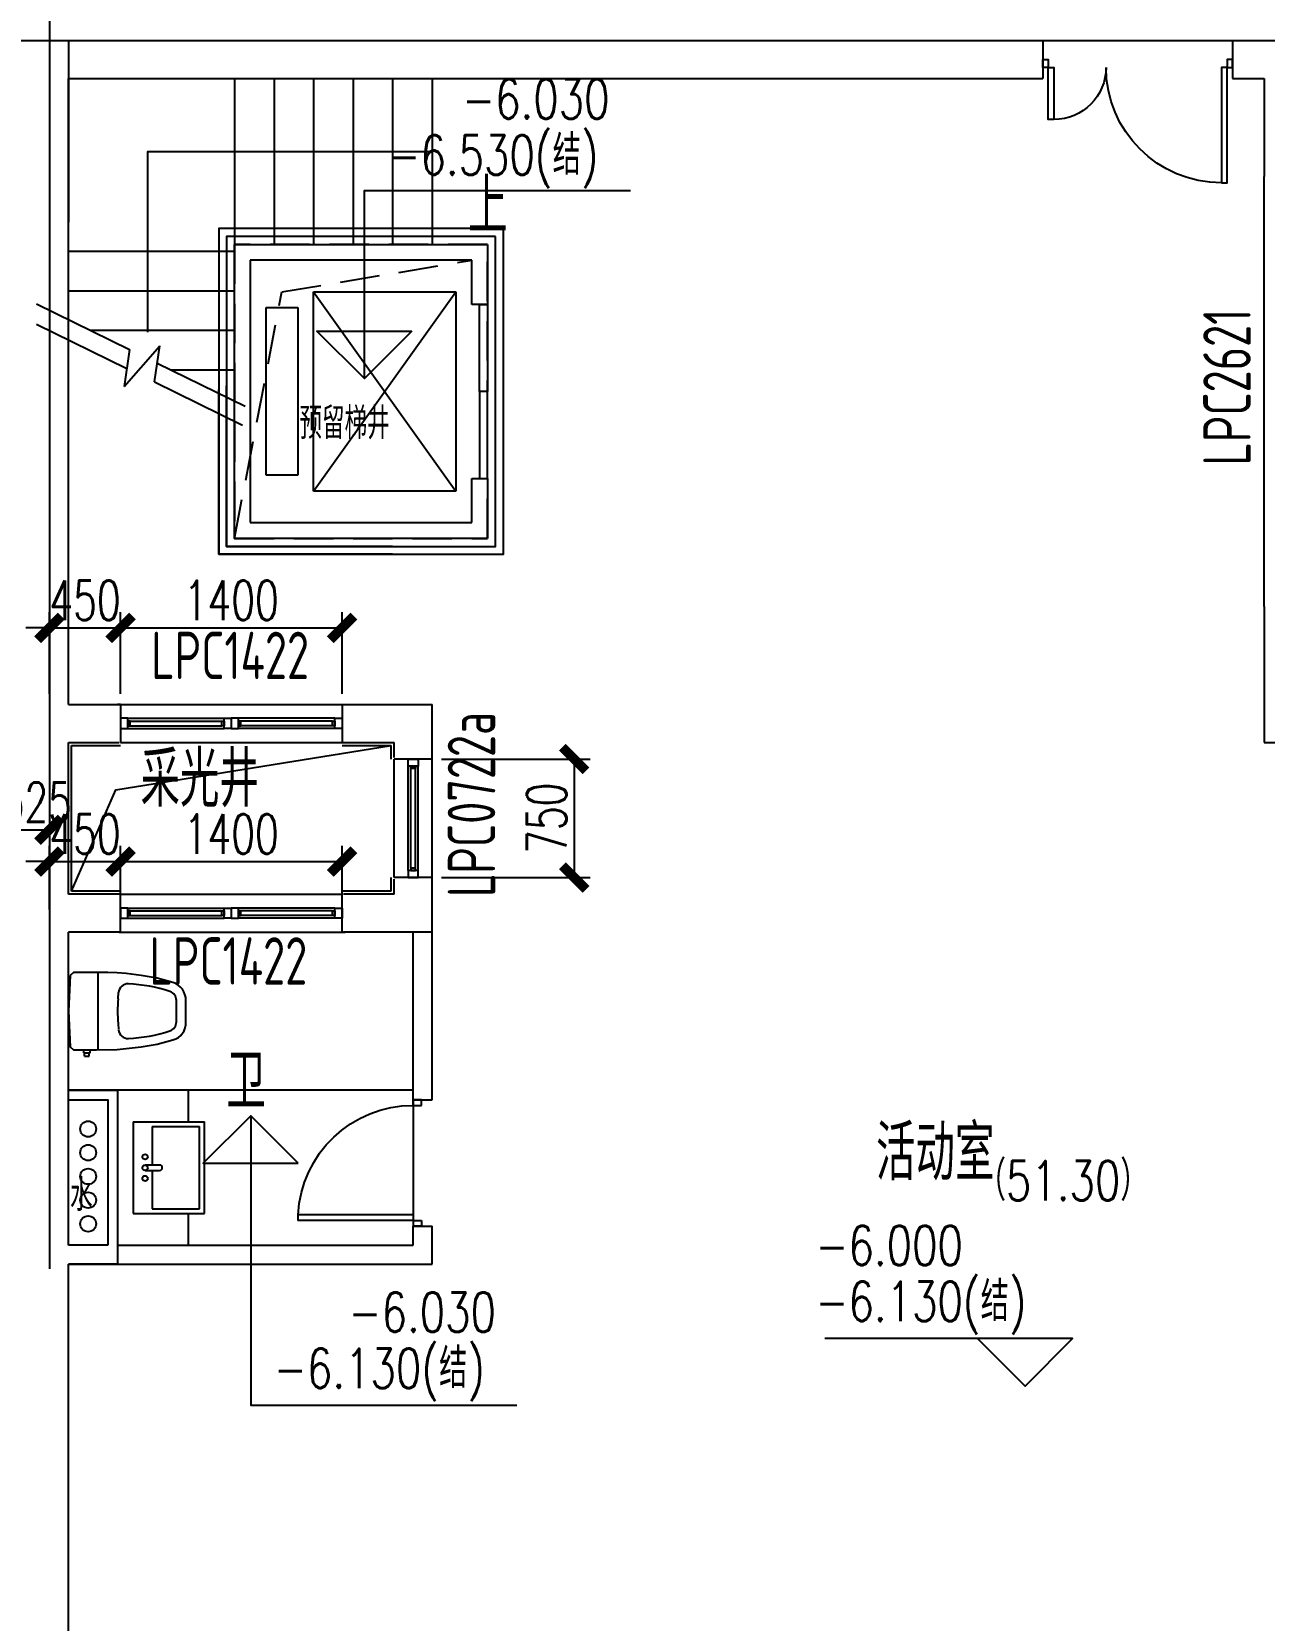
# Model space of a CAD drawing. Extents: x 296441 to 853063, y 459050 to 1117990.
# Drawn here: x 817512 to 825303, y 875658 to 885706 of the extents above; entities that cross this region are included whole.
import ezdxf

# ---------------------------------------------------------------- set-up
doc = ezdxf.new("R2010")
doc.units = 0
doc.header["$LTSCALE"] = 1000
for name, pattern in [('20-GRID$0$CENTER2', [28.575, 19.05, -3.175, 3.175, -3.175]), ('E-TEXT-BS01-MI-20$0$HIDDEN', [0.375, 0.25, -0.125]), ('E1-BS01-20$0$HIDDEN', [0.375, 0.25, -0.125])]:
    doc.linetypes.add(name, pattern=pattern)
for name, color, linetype in [('20-GRID$0$G-GRID', 8, '20-GRID$0$CENTER2'), ('20-PLAN-BS01-P$0$$2$A-ANNO-LEVL-TEXT', 255, 'Continuous'), ('20-PLAN-BS01-P$0$G-XREF', 2, 'Continuous'), ('DZ-PLAN-MAIN-FL01$0$A-WIND-IDEN', 33, 'Continuous'), ('E-TEXT-BS01-MI-20$0$A-ANNO-LEVL', 3, 'Continuous'), ('E-TEXT-BS01-MI-20$0$A-ANNO-LEVL-TEXT', 255, 'Continuous'), ('E-TEXT-BS01-MI-20$0$A-HOLE', 211, 'Continuous'), ('E-TEXT-BS01-MI-20$0$A-ROOM-IDEN', 4, 'Continuous'), ('E1-BS01-20$0$A-ANNO-ARRW', 2, 'Continuous'), ('E1-BS01-20$0$A-ANNO-SYMB', 6, 'Continuous'), ('E1-BS01-20$0$A-DOOR', 4, 'Continuous'), ('E1-BS01-20$0$A-FLOR', 23, 'Continuous'), ('E1-BS01-20$0$A-HOLE', 211, 'Continuous'), ('E1-BS01-20$0$A-HRAL', 5, 'Continuous'), ('E1-BS01-20$0$A-OVLK', 140, 'Continuous'), ('E1-BS01-20$0$A-STRS', 4, 'Continuous'), ('E1-BS01-20$0$A-WALL', 1, 'Continuous'), ('E1-BS01-20$0$A-WALL-FNSH', 6, 'Continuous'), ('E2-E3-FL03$0$E1-FL03$0$A-OVLK', 140, 'Continuous'), ('E2-E3-FL03$0$E1-FL03$0$A-SECT-WIND', 155, 'Continuous'), ('E2-E3-FL03$0$E1-FL03$0$A-SECT-WOOD', 17, 'Continuous'), ('E2-E3-FL03$0$E1-FL03$0$G-XREF', 2, 'Continuous'), ('G-XREF', 2, 'Continuous'), ('menchuangtao1$0$A-WALL', 1, 'Continuous'), ('WALL-TYPE-D-2$0$A-ELEV-MEDM-HEVY', 2, 'Continuous'), ('ZT0_默认图层-----PM、LM、DY、JD', 7, 'Continuous'), ('ZT1_Dim---标注---PM、LM、DY、JD', 252, 'Continuous')]:
    doc.layers.add(name, color=color, linetype=linetype)
doc.layers.add('E1-BS01-20$0$A-ANNO-NPLT', color=215, linetype='Continuous', plot=False)
doc.layers.add('E1-BS01-20$0$ENTR-DETL-P$0$A-ANNO-NPLT', color=215, linetype='Continuous', plot=False)
doc.styles.add('20-PLAN-BS01-P$0$$2$GOA_01_thin_0.75', font='romans.shx', dxfattribs={"width": 0.75, "bigfont": 'hzdx.shx'})
doc.styles.add('E-TEXT-BS01-MI-20$0$GOA_01_thin_0.75', font='romans.shx', dxfattribs={"width": 0.75, "bigfont": 'hzdx.shx'})
doc.styles.get("Standard").update_dxf_attribs({"font": 'gbenor.shx', "bigfont": 'gbcbig.shx'})
doc.styles.add('ZT-DIMSTYLE', font='ROMANS.shx', dxfattribs={"width": 0.7, "bigfont": 'CHINESE.shx'})
doc.dimstyles.new('ZT-DIM100', dxfattribs={"dimscale": 100, "dimtxt": 2.5, "dimasz": 1.5, "dimexe": 1, "dimexo": 1, "dimgap": 0.5, "dimtad": 1, "dimdec": 0, "dimdsep": 46, "dimtxsty": 'ZT-DIMSTYLE', "dimblk": 'ARCHTICK', "dimcen": 2.5, "dimclrd": 175, "dimclre": 175, "dimclrt": 7, "dimazin": 2, "dimtfac": 1, "dimtix": 1, "dimtmove": 2, "dimatfit": 3, "dimfxl": 0, "dimarcsym": 0})

# ---------------------------------------------------------------- blocks, each defined once
blk = doc.blocks.new('E1-BS01-20$0$door-dixiashi-1200')
for points in [[(0, 0), (35, 0), (35, -50), (0, -50)], [(1200, 0), (1165, 0), (1165, -50), (1200, -50)], [(70, -780), (35, -780), (35, -50), (70, -50)], [(1130, -380), (1165, -380), (1165, -50), (1130, -50)]]:
    blk.add_lwpolyline(points, close=True)
for centre, radius, start, end in [((70, -50), 730, 270, 0), ((1130, -50), 330, 180, 270)]:
    blk.add_arc(centre, radius, start, end)
blk = doc.blocks.new('E1-BS01-20$0$321')
for p, q in [((-264, -97), (-245, -97)), ((-264, -97), (-264, -137)), ((-285, -102), (-285, -132)), ((-285, -102), (-264, -102)), ((-285, -132), (-264, -132)), ((-264, -137), (-245, -137)), ((-244, -188), (244, -188)), ((-77, -314), (-117, -317)), ((77, -314), (117, -317)), ((-68, -683), (68, -683))]:
    blk.add_line(p, q)
blk.add_lwpolyline([(226, -12), (0, 0), (-226, -12), (-245, -32), (-245, -178), (-243, -308), (-226, -461), (-209, -562), (-182, -661, 0.35122), (-68, -743), (68, -743, 0.322645), (182, -661), (209, -562), (226, -461), (238, -366), (243, -308), (244, -249), (244, -32)], format="xyb", close=True)
for centre, radius, start, end in [((-113, -377), 60, 94.4412, 182.1331), ((767, -344), 940, 182.1331, 198.4718), ((0, -1311), 1000, 85.5588, 94.4412), ((113, -377), 60, 357.8669, 85.5588), ((-767, -344), 940, 341.5282, 357.8669), ((-68, -623), 60, 198.4718, 270), ((68, -623), 60, 270, 341.5282)]:
    blk.add_arc(centre, radius, start, end)
blk = doc.blocks.new('E1-BS01-20$0$M1')
for p, q in [((-153, 60), (-153, 880)), ((-153, 880), (-113, 880)), ((-113, 60), (-113, 880)), ((-933, 60), (-973, 60)), ((-973, 0), (-973, 60)), ((-933, 60), (-933, 0)), ((-153, 60), (-113, 60)), ((-113, 60), (-73, 60)), ((-113, 60), (-113, 0)), ((-73, 0), (-73, 60)), ((-933, 0), (-973, 0)), ((-113, 0), (-73, 0))]:
    blk.add_line(p, q)
blk.add_arc((-113, 60), 820, 92.796, 180)
blk = doc.blocks.new('E1-BS01-20$0$B1 PLAN 1$0$SDFGSDFGSD')
for p, q in [((63782, 91479), (63782, 91029)), ((64362, 91479), (63782, 91479)), ((64362, 91479), (64362, 91029)), ((63812, 91359), (63812, 91059)), ((64055, 91359), (63812, 91359)), ((64055, 91404), (64055, 91312)), ((64090, 91404), (64090, 91312)), ((64332, 91359), (64090, 91359)), ((64332, 91359), (64332, 91059)), ((63812, 91059), (64332, 91059)), ((63782, 91029), (64362, 91029))]:
    blk.add_line(p, q)
for centre in [(64004, 91404), (64072, 91404), (64141, 91404)]:
    blk.add_circle(centre, 17.1)
blk.add_arc((64072, 91312), 17.1, 180, 0)
blk = doc.blocks.new('E-TEXT-BS01-MI-20')
at = {"layer": 'E-TEXT-BS01-MI-20$0$A-ANNO-LEVL'}
for points in [[(-7609, 9682), (-7609, 10870), (-5927, 10870)], [(-8327, 5018), (-8327, 3187), (-6644, 3187)], [(-3732, 3609), (-3432, 3309), (-3132, 3609), (-4698, 3609)]]:
    blk.add_lwpolyline(points, dxfattribs=at)
for points in [[(-7309, 9982), (-7609, 9682), (-7909, 9982), (-7309, 9982)], [(-8027, 4718), (-8327, 5018), (-8627, 4718), (-8027, 4718)]]:
    blk.add_lwpolyline(points, close=True, dxfattribs=at)
at = {"layer": 'E-TEXT-BS01-MI-20$0$A-ANNO-LEVL-TEXT', "style": 'E-TEXT-BS01-MI-20$0$GOA_01_thin_0.75', "width": 0.75}
for s, p in [('-6.030', (-6991, 11325)), ('-6.530(结)', (-7463, 10970)), ('-6.000', (-4757, 4073)), ('-6.130(结)', (-4757, 3719)), ('-6.030', (-7709, 3651)), ('-6.130(结)', (-8181, 3296))]:
    blk.add_text(s, height=250, dxfattribs=at).set_placement(p)
at = {"layer": 'E-TEXT-BS01-MI-20$0$A-HOLE', "linetype": 'E-TEXT-BS01-MI-20$0$HIDDEN', "style": 'E-TEXT-BS01-MI-20$0$GOA_01_thin_0.75', "width": 0.75}
for s, p in [('预留梯井', (-8019, 9299)), ('水', (-9470, 4416))]:
    blk.add_text(s, height=200, dxfattribs=at).set_placement(p)
at = {"layer": 'E-TEXT-BS01-MI-20$0$A-ROOM-IDEN', "style": 'E-TEXT-BS01-MI-20$0$GOA_01_thin_0.75', "width": 0.75}
for s, p in [('上', (-6953, 10598)), ('采光井', (-9024, 6973)), ('卫', (-8481, 5062)), ('活动室', (-4374, 4609))]:
    blk.add_text(s, height=350, dxfattribs=at).set_placement(p)
blk = doc.blocks.new('*U428')
at = {"layer": 'E2-E3-FL03$0$E1-FL03$0$A-SECT-WIND'}
for p, q in [((45, 32.5), (655, 32.5)), ((60, 15), (640, 15)), ((45, -32.5), (655, -32.5)), ((60, -15), (640, -15))]:
    blk.add_line(p, q, dxfattribs=at)
at = {"layer": 'E2-E3-FL03$0$E1-FL03$0$A-SECT-WOOD'}
for points in [[(0, 32.5), (45, 32.5), (45, -32.5), (0, -32.5)], [(60, 15), (60, -15), (45, -15), (45, 15)], [(640, 15), (640, -15), (655, -15), (655, 15)], [(700, 32.5), (655, 32.5), (655, -32.5), (700, -32.5)]]:
    blk.add_lwpolyline(points, close=True, dxfattribs=at)
blk = doc.blocks.new('*U1722')
at = {"layer": 'E2-E3-FL03$0$E1-FL03$0$A-SECT-WIND'}
for p, q in [((45, 32), (705, 32)), ((60, 15), (690, 15)), ((45, -32), (705, -32)), ((60, -15), (690, -15))]:
    blk.add_line(p, q, dxfattribs=at)
at = {"layer": 'E2-E3-FL03$0$E1-FL03$0$A-SECT-WOOD'}
for points in [[(0, 32), (45, 32), (45, -32), (0, -32)], [(60, 15), (60, -15), (45, -15), (45, 15)], [(690, 15), (690, -15), (705, -15), (705, 15)], [(750, 32), (705, 32), (705, -32), (750, -32)]]:
    blk.add_lwpolyline(points, close=True, dxfattribs=at)
blk = doc.blocks.new('20200326104847', base_point=(641718, 881451, 0))
at = {"layer": 'E1-BS01-20$0$A-OVLK', "ltscale": 1000}
for p, q in [((639738, 881451, 0), (641158, 881451, 0)), ((639748, 881211, 0), (641168, 881211, 0)), ((641718, 880346, 0), (641718, 881116, 0)), ((639748, 880251, 0), (641148, 880251, 0)), ((639738, 880011, 0), (641158, 880011, 0))]:
    blk.add_line(p, q, dxfattribs=at)
at = {"layer": 'E2-E3-FL03$0$E1-FL03$0$A-OVLK', "ltscale": 1000}
blk.add_line((641478, 880356, 0), (641478, 881106, 0), dxfattribs=at)
at = {"layer": 'menchuangtao1$0$A-WALL', "ltscale": 1000}
for p, q in [((639748, 881451, 0), (639728, 881451, 0)), ((639748, 881451, 0), (639748, 881211, 0)), ((641148, 881451, 0), (641148, 881211, 0)), ((641148, 881451, 0), (641168, 881451, 0)), ((641718, 881106, 0), (641478, 881106, 0)), ((641718, 880356, 0), (641478, 880356, 0)), ((639748, 880251, 0), (639728, 880251, 0)), ((639748, 880011, 0), (639748, 880251, 0)), ((641148, 880011, 0), (641148, 880251, 0)), ((639748, 880011, 0), (639728, 880011, 0)), ((641148, 880011, 0), (641168, 880011, 0))]:
    blk.add_line(p, q, dxfattribs=at)
at = {"layer": 'E2-E3-FL03$0$E1-FL03$0$G-XREF', "ltscale": 1000, "extrusion": (0, 0, -1), "zscale": -1}
for name, p, rotation in [('*U428', (-639748, 881331, 0), 180), ('*U1722', (-641598, 880356, 0), 90), ('*U428', (-639748, 880131, 0), 180)]:
    blk.add_blockref(name, p, dxfattribs=dict(at, rotation=rotation))
at = {"layer": 'E2-E3-FL03$0$E1-FL03$0$G-XREF', "ltscale": 1000, "extrusion": (0, 0, -1), "xscale": -1, "zscale": -1, "rotation": 180}
for p in [(-641148, 881331, 0), (-641148, 880131, 0)]:
    blk.add_blockref('*U428', p, dxfattribs=at)
blk = doc.blocks.new('YQ121111477')
at = {"layer": '20-GRID$0$G-GRID'}
blk.add_line((49500, 31320.2), (49500, 1220.2), dxfattribs=at)
at = {"layer": 'E1-BS01-20$0$A-ANNO-ARRW', "elevation": 0}
blk.add_lwpolyline([(51920, 19335.2), (50120, 19335.2), (50120, 18195.2)], dxfattribs=at)
blk.add_lwpolyline([(50120, 18910.2, 0, 0, 0), (50120, 18495.2, 80, 0, 0), (50120, 18195.2, 0, 0, 0)], format="xyseb", dxfattribs=at)
at = {"layer": 'E1-BS01-20$0$A-ANNO-NPLT'}
for p, q in [((51800, 13340.2, 0), (51800, 14400.2, 0)), ((51920, 13340.2, 0), (51920, 14400.2, 0)), ((51800, 13400.2, 0), (49620, 13400.2, 0)), ((50380, 13200.2, 0), (50380, 13400.2, 0)), ((51800, 13340.2, 0), (51920, 13340.2, 0)), ((51800, 13340.2, 0), (51800, 12540.2, 0)), ((50380, 12420.2, 0), (50380, 12620.2, 0)), ((51800, 12540.2, 0), (51920, 12540.2, 0)), ((51800, 12420.2, 0), (51800, 12540.2, 0)), ((51920, 12300.2, 0), (51920, 12540.2, 0)), ((49930, 12420.2, 0), (51800, 12420.2, 0)), ((49620, 12300.2, 0), (51920, 12300.2, 0))]:
    blk.add_line(p, q, dxfattribs=at)
at = {"layer": 'E1-BS01-20$0$A-ANNO-SYMB'}
for p, q in [((49418.2, 18373.7, 0), (50006.6, 18085.2, 0)), ((49418.2, 18245.8, 0), (49989, 17966, 0)), ((49972.1, 17851.8, 0), (50197.9, 18108.5, 0)), ((50164.1, 17880.1, 0), (50197.9, 18108.5, 0)), ((50006.6, 18085.2, 0), (49972.1, 17851.8, 0)), ((50181.7, 17999.3, 0), (50738, 17726.6, 0)), ((50164.1, 17880.1, 0), (50720.4, 17607.4, 0))]:
    blk.add_line(p, q, dxfattribs=at)
at = {"layer": 'E1-BS01-20$0$A-FLOR'}
blk.add_line((55780, 20040.2, 0), (56980, 20040.2, 0), dxfattribs=at)
at = {"layer": 'E1-BS01-20$0$A-HOLE', "linetype": 'E1-BS01-20$0$HIDDEN', "elevation": 0}
blk.add_lwpolyline([(52270, 18750.2), (50670, 18750.2), (50670, 16890.2), (52270, 16890.2)], close=True, dxfattribs=at)
blk.add_lwpolyline([(50670, 16890.2), (50970, 18450.2), (52170, 18650.2)], dxfattribs=at)
at = {"layer": 'E1-BS01-20$0$A-HOLE', "elevation": 0}
blk.add_lwpolyline([(49640, 14660.2), (49920, 15300.2), (51660, 15580.2)], dxfattribs=at)
at = {"layer": 'E1-BS01-20$0$A-HRAL', "elevation": 0}
for points in [[(52370, 18850.2), (50570, 18850.2), (50570, 16790.2), (52370, 16790.2)], [(52320, 18800.2), (50620, 18800.2), (50620, 16840.2), (52320, 16840.2)]]:
    blk.add_lwpolyline(points, close=True, dxfattribs=at)
for points in [[(51670, 16790.2), (50570, 16790.2), (50570, 17831.4)], [(51670, 16840.2), (50620, 16840.2), (50620, 17855.9)]]:
    blk.add_lwpolyline(points, dxfattribs=at)
at = {"layer": 'E1-BS01-20$0$A-OVLK'}
blk.add_line((57180, 16460.2, 0), (57180, 19180.2, 0), dxfattribs=at)
at = {"layer": 'E1-BS01-20$0$A-OVLK', "linetype": 'E1-BS01-20$0$HIDDEN', "ltscale": 10}
for p, q in [((51170, 17190.2, 0), (52070, 18450.2, 0)), ((51170, 18450.2, 0), (52070, 17190.2, 0))]:
    blk.add_line(p, q, dxfattribs=at)
at = {"layer": 'E1-BS01-20$0$A-OVLK', "linetype": 'E1-BS01-20$0$HIDDEN', "ltscale": 10, "elevation": 0}
blk.add_lwpolyline([(52170, 17270.2), (52270, 17270.2), (52270, 16890.2), (50670, 16890.2), (50670, 18750.2), (52270, 18750.2), (52270, 18370.2), (52170, 18370.2), (52170, 18650.2), (50770, 18650.2), (50770, 16990.2), (52170, 16990.2), (52170, 17270.2)], dxfattribs=at)
for points in [[(52070, 17190.2), (51170, 17190.2), (51170, 18450.2), (52070, 18450.2)], [(51070, 17290.2), (50870, 17290.2), (50870, 18350.2), (51070, 18350.2)], [(52220, 18370.2), (52270, 18370.2), (52270, 17820.2), (52220, 17820.2)], [(52220, 17270.2), (52270, 17270.2), (52270, 17820.2), (52220, 17820.2)]]:
    blk.add_lwpolyline(points, close=True, dxfattribs=at)
at = {"layer": 'E1-BS01-20$0$A-STRS', "ltscale": 0.1}
for p, q in [((50670, 19800.2, 0), (50670, 18750.2, 0)), ((50920, 19800.2, 0), (50920, 18750.2, 0)), ((51170, 19800.2, 0), (51170, 18750.2, 0)), ((51420, 19800.2, 0), (51420, 18750.2, 0)), ((51670, 19800.2, 0), (51670, 18750.2, 0)), ((51920, 19800.2, 0), (51920, 18750.2, 0)), ((50670, 18705.2, 0), (49620, 18705.2, 0)), ((50670, 18455.2, 0), (49620, 18455.2, 0)), ((50670, 18205.2, 0), (49761.9, 18205.2, 0)), ((50670, 17955.2, 0), (50271.8, 17955.2, 0))]:
    blk.add_line(p, q, dxfattribs=at)
at = {"layer": 'E1-BS01-20$0$A-STRS', "ltscale": 0.1, "elevation": 0}
blk.add_lwpolyline([(51670, 16890.2), (50670, 16890.2), (50670, 17880.4)], dxfattribs=at)
at = {"layer": 'E1-BS01-20$0$A-WALL'}
for p, q in [((47580, 20040.2, 0), (49620, 20040.2, 0)), ((49620, 20040.2, 0), (49620, 18890.2, 0)), ((49620, 20040.2, 0), (55780, 20040.2, 0)), ((55780, 20040.2, 0), (55780, 19800.2, 0)), ((56980, 20040.2, 0), (56980, 19800.2, 0)), ((56980, 20040.2, 0), (57180, 20040.2, 0)), ((57180, 20040.2, 0), (59220, 20040.2, 0)), ((49620, 19800.2, 0), (55780, 19800.2, 0)), ((49620, 15840.2, 0), (49620, 19800.2, 0)), ((56980, 19800.2, 0), (57180, 19800.2, 0)), ((57180, 19800.2, 0), (57180, 19180.2, 0)), ((57180, 16460.2, 0), (57180, 15600.2, 0)), ((49620, 15840.2, 0), (49940, 15840.2, 0)), ((51360, 15840.2, 0), (51920, 15840.2, 0)), ((51920, 15505.2, 0), (51920, 15840.2, 0)), ((49620, 14640.2, 0), (49620, 15600.2, 0)), ((49620, 15600.2, 0), (49940, 15600.2, 0)), ((51360, 15600.2, 0), (51680, 15600.2, 0)), ((51680, 15505.2, 0), (51680, 15600.2, 0)), ((57180, 15600.2, 0), (57815, 15600.2, 0)), ((51680, 14640.2, 0), (51680, 14735.2, 0)), ((51920, 14400.2, 0), (51920, 14735.2, 0)), ((49940, 14640.2, 0), (49620, 14640.2, 0)), ((51680, 14640.2, 0), (51360, 14640.2, 0)), ((49620, 12420.2, 0), (49620, 14400.2, 0)), ((49940, 14400.2, 0), (49620, 14400.2, 0)), ((51920, 14400.2, 0), (51360, 14400.2, 0)), ((49870, 12420.2, 0), (49620, 12420.2, 0)), ((49620, 4740.2, 0), (49620, 12300.2, 0))]:
    blk.add_line(p, q, dxfattribs=at)
at = {"layer": 'E1-BS01-20$0$A-WALL', "elevation": 0}
for points in [[(49620, 13400.2), (49930, 13400.2), (49930, 12300.2), (49620, 12300.2)], [(49620, 13340.2), (49870, 13340.2), (49870, 12420.2)]]:
    blk.add_lwpolyline(points, dxfattribs=at)
at = {"layer": 'E1-BS01-20$0$A-WALL-FNSH'}
for p, q in [((49640, 14660.2, 0), (49640, 15580.2, 0)), ((49640, 15580.2, 0), (49950, 15580.2, 0)), ((51350, 15580.2, 0), (51660, 15580.2, 0)), ((51660, 15495.2, 0), (51660, 15580.2, 0)), ((51660, 14660.2, 0), (51660, 14745.2, 0)), ((49950, 14660.2, 0), (49640, 14660.2, 0)), ((51660, 14660.2, 0), (51350, 14660.2, 0))]:
    blk.add_line(p, q, dxfattribs=at)
at = {"layer": 'E1-BS01-20$0$ENTR-DETL-P$0$A-ANNO-NPLT'}
for centre in [(49745, 13154.9, 0), (49745, 13004.9, 0), (49745, 12854.9, 0), (49745, 12704.9, 0), (49745, 12554.9, 0)]:
    blk.add_circle(centre, 50, dxfattribs=at)
at = {"layer": '20-PLAN-BS01-P$0$G-XREF'}
blk.add_blockref('E-TEXT-BS01-MI-20', (59100, 8220.2, 0), dxfattribs=at)
at = {"layer": 'E1-BS01-20$0$A-ANNO-NPLT', "extrusion": (0, 0, -1), "xscale": -1, "zscale": -1, "rotation": 270}
blk.add_blockref('E1-BS01-20$0$321', (-49620, 13900.2, 0), dxfattribs=at)
at = {"layer": 'E1-BS01-20$0$A-ANNO-NPLT', "xscale": -0.8888888889923714, "yscale": 0.8888888889923714, "zscale": 0.8888888889923692, "rotation": 90}
blk.add_blockref('E1-BS01-20$0$M1', (51853.3, 12475.1, 0), dxfattribs=at)
at = {"layer": 'E1-BS01-20$0$A-ANNO-NPLT', "rotation": 90}
blk.add_blockref('E1-BS01-20$0$B1 PLAN 1$0$SDFGSDFGSD', (141508.7, -51162.2, 0), dxfattribs=at)
at = {"layer": 'E1-BS01-20$0$A-DOOR', "xscale": -1}
blk.add_blockref('E1-BS01-20$0$door-dixiashi-1200', (56980, 19920.2, 0), dxfattribs=at)
at = {"layer": 'WALL-TYPE-D-2$0$A-ELEV-MEDM-HEVY', "ltscale": 1000}
blk.add_blockref('20200326104847', (51920, 15840.2, 0), dxfattribs=at)
at = {"layer": '20-PLAN-BS01-P$0$$2$A-ANNO-LEVL-TEXT', "style": '20-PLAN-BS01-P$0$$2$GOA_01_thin_0.75', "width": 0.75}
blk.add_text('（51.30）', height=250, dxfattribs=at).set_placement((55369.2, 12702.8, 0))
blk = doc.blocks.new('_ArchTick')
at = {"color": 0, "linetype": 'ByBlock', "const_width": 0.4}
blk.add_lwpolyline([(-0.5, -0.5), (0.5, 0.5)], dxfattribs=at)
blk = doc.blocks.new('*D1746')
at = {"layer": 'Defpoints', "color": 0, "ltscale": 1000, "transparency": 16777216}
for p in [(20975, -52), (21500, -52), (21500, -673)]:
    blk.add_point(p, dxfattribs=at)
at = {"layer": 'ZT1_Dim---标注---PM、LM、DY、JD', "color": 175, "linetype": 'ByBlock', "lineweight": -2, "ltscale": 1000, "transparency": 16777216}
for p, q in [((20975, -152), (20975, -773)), ((21500, -152), (21500, -773)), ((20975, -673), (21500, -673))]:
    blk.add_line(p, q, dxfattribs=at)
at = {"layer": 'ZT1_Dim---标注---PM、LM、DY、JD', "color": 175, "lineweight": -2, "ltscale": 1000, "transparency": 16777216, "xscale": 150, "yscale": 150, "zscale": 150, "rotation": 180}
blk.add_blockref('_ArchTick', (20975, -673), dxfattribs=at)
at = {"layer": 'ZT1_Dim---标注---PM、LM、DY、JD', "color": 175, "lineweight": -2, "ltscale": 1000, "transparency": 16777216, "xscale": 150, "yscale": 150, "zscale": 150}
blk.add_blockref('_ArchTick', (21500, -673), dxfattribs=at)
at = {"layer": 'ZT1_Dim---标注---PM、LM、DY、JD', "color": 7, "ltscale": 1000, "transparency": 16777216, "insert": (21417, -498), "char_height": 250, "attachment_point": 5, "style": 'ZT-DIMSTYLE'}
blk.add_mtext('525', dxfattribs=at)
blk = doc.blocks.new('*D1784')
at = {"layer": 'Defpoints', "color": 0, "ltscale": 1000, "transparency": 16777216}
for p in [(23350, 604), (21950, 87), (23350, 87)]:
    blk.add_point(p, dxfattribs=at)
at = {"layer": 'ZT1_Dim---标注---PM、LM、DY、JD', "color": 175, "linetype": 'ByBlock', "lineweight": -2, "ltscale": 1000, "transparency": 16777216}
for p, q in [((21950, 187), (21950, 704)), ((23350, 187), (23350, 704)), ((21950, 604), (23350, 604))]:
    blk.add_line(p, q, dxfattribs=at)
at = {"layer": 'ZT1_Dim---标注---PM、LM、DY、JD', "color": 175, "lineweight": -2, "ltscale": 1000, "transparency": 16777216, "xscale": 150, "yscale": 150, "zscale": 150, "rotation": 180}
blk.add_blockref('_ArchTick', (21950, 604), dxfattribs=at)
at = {"layer": 'ZT1_Dim---标注---PM、LM、DY、JD', "color": 175, "lineweight": -2, "ltscale": 1000, "transparency": 16777216, "xscale": 150, "yscale": 150, "zscale": 150}
blk.add_blockref('_ArchTick', (23350, 604), dxfattribs=at)
at = {"layer": 'ZT1_Dim---标注---PM、LM、DY、JD', "color": 7, "ltscale": 1000, "transparency": 16777216, "insert": (22650, 779), "char_height": 250, "attachment_point": 5, "style": 'ZT-DIMSTYLE'}
blk.add_mtext('1400', dxfattribs=at)
blk = doc.blocks.new('*D1785')
at = {"layer": 'Defpoints', "color": 0, "ltscale": 1000, "transparency": 16777216}
for p in [(21950, 604), (21500, 87), (21950, 87)]:
    blk.add_point(p, dxfattribs=at)
at = {"layer": 'ZT1_Dim---标注---PM、LM、DY、JD', "color": 175, "linetype": 'ByBlock', "lineweight": -2, "ltscale": 1000, "transparency": 16777216}
for p, q in [((21500, 187), (21500, 704)), ((21950, 187), (21950, 704)), ((21500, 604), (21350, 604)), ((21500, 604), (21950, 604)), ((21950, 604), (22100, 604))]:
    blk.add_line(p, q, dxfattribs=at)
at = {"layer": 'ZT1_Dim---标注---PM、LM、DY、JD', "color": 175, "lineweight": -2, "ltscale": 1000, "transparency": 16777216, "xscale": 150, "yscale": 150, "zscale": 150}
blk.add_blockref('_ArchTick', (21500, 604), dxfattribs=at)
at = {"layer": 'ZT1_Dim---标注---PM、LM、DY、JD', "color": 175, "lineweight": -2, "ltscale": 1000, "transparency": 16777216, "xscale": 150, "yscale": 150, "zscale": 150, "rotation": 180}
blk.add_blockref('_ArchTick', (21950, 604), dxfattribs=at)
at = {"layer": 'ZT1_Dim---标注---PM、LM、DY、JD', "color": 7, "ltscale": 1000, "transparency": 16777216, "insert": (21725, 779), "char_height": 250, "attachment_point": 5, "style": 'ZT-DIMSTYLE'}
blk.add_mtext('450', dxfattribs=at)
blk = doc.blocks.new('*D1786')
at = {"layer": 'Defpoints', "color": 0, "ltscale": 1000, "transparency": 16777216}
for p in [(23879, -225, 0), (23879, -975, 0), (24818, -975)]:
    blk.add_point(p, dxfattribs=at)
at = {"layer": 'ZT1_Dim---标注---PM、LM、DY、JD', "color": 175, "linetype": 'ByBlock', "lineweight": -2, "ltscale": 1000, "transparency": 16777216}
for p, q in [((23979, -225), (24918, -225)), ((24818, -225), (24818, -975)), ((23979, -975), (24918, -975))]:
    blk.add_line(p, q, dxfattribs=at)
at = {"layer": 'ZT1_Dim---标注---PM、LM、DY、JD', "color": 175, "lineweight": -2, "ltscale": 1000, "transparency": 16777216, "xscale": 150, "yscale": 150, "zscale": 150}
for p, rotation in [((24818, -225), 90), ((24818, -975), 270)]:
    blk.add_blockref('_ArchTick', p, dxfattribs=dict(at, rotation=rotation))
at = {"layer": 'ZT1_Dim---标注---PM、LM、DY、JD', "color": 7, "ltscale": 1000, "transparency": 16777216, "insert": (24643, -600), "char_height": 250, "attachment_point": 5, "rotation": 90, "style": 'ZT-DIMSTYLE'}
blk.add_mtext('750', dxfattribs=at)
blk = doc.blocks.new('*D1787')
at = {"layer": 'Defpoints', "color": 0, "ltscale": 1000, "transparency": 16777216}
for p in [(23350, -874), (21950, -1277, 0), (23350, -1277, 0)]:
    blk.add_point(p, dxfattribs=at)
at = {"layer": 'ZT1_Dim---标注---PM、LM、DY、JD', "color": 175, "linetype": 'ByBlock', "lineweight": -2, "ltscale": 1000, "transparency": 16777216}
for p, q in [((21950, -1177), (21950, -774)), ((23350, -1177), (23350, -774)), ((21950, -874), (23350, -874))]:
    blk.add_line(p, q, dxfattribs=at)
at = {"layer": 'ZT1_Dim---标注---PM、LM、DY、JD', "color": 175, "lineweight": -2, "ltscale": 1000, "transparency": 16777216, "xscale": 150, "yscale": 150, "zscale": 150, "rotation": 180}
blk.add_blockref('_ArchTick', (21950, -874), dxfattribs=at)
at = {"layer": 'ZT1_Dim---标注---PM、LM、DY、JD', "color": 175, "lineweight": -2, "ltscale": 1000, "transparency": 16777216, "xscale": 150, "yscale": 150, "zscale": 150}
blk.add_blockref('_ArchTick', (23350, -874), dxfattribs=at)
at = {"layer": 'ZT1_Dim---标注---PM、LM、DY、JD', "color": 7, "ltscale": 1000, "transparency": 16777216, "insert": (22650, -699), "char_height": 250, "attachment_point": 5, "style": 'ZT-DIMSTYLE'}
blk.add_mtext('1400', dxfattribs=at)
blk = doc.blocks.new('*D1788')
at = {"layer": 'Defpoints', "color": 0, "ltscale": 1000, "transparency": 16777216}
for p in [(21950, -874), (21500, -1277), (21950, -1277, 0)]:
    blk.add_point(p, dxfattribs=at)
at = {"layer": 'ZT1_Dim---标注---PM、LM、DY、JD', "color": 175, "linetype": 'ByBlock', "lineweight": -2, "ltscale": 1000, "transparency": 16777216}
for p, q in [((21500, -1177), (21500, -774)), ((21950, -1177), (21950, -774)), ((21500, -874), (21350, -874)), ((21500, -874), (21950, -874)), ((21950, -874), (22100, -874))]:
    blk.add_line(p, q, dxfattribs=at)
at = {"layer": 'ZT1_Dim---标注---PM、LM、DY、JD', "color": 175, "lineweight": -2, "ltscale": 1000, "transparency": 16777216, "xscale": 150, "yscale": 150, "zscale": 150}
blk.add_blockref('_ArchTick', (21500, -874), dxfattribs=at)
at = {"layer": 'ZT1_Dim---标注---PM、LM、DY、JD', "color": 175, "lineweight": -2, "ltscale": 1000, "transparency": 16777216, "xscale": 150, "yscale": 150, "zscale": 150, "rotation": 180}
blk.add_blockref('_ArchTick', (21950, -874), dxfattribs=at)
at = {"layer": 'ZT1_Dim---标注---PM、LM、DY、JD', "color": 7, "ltscale": 1000, "transparency": 16777216, "insert": (21725, -699), "char_height": 250, "attachment_point": 5, "style": 'ZT-DIMSTYLE'}
blk.add_mtext('450', dxfattribs=at)
blk = doc.blocks.new('20200213132654')
at = {"layer": 'ZT1_Dim---标注---PM、LM、DY、JD', "ltscale": 1000}
for base, p1, p2, picture, middle in [((21950, 603.5, 0), (21500, 87.1, 0), (21950, 87.1, 0), '*D1785', (21725, 778.5, 0)), ((23350, 603.5, 0), (21950, 87.1, 0), (23350, 87.1, 0), '*D1784', (22650, 778.5, 0)), ((21950, -874.1, 0), (21500, -1276.5, 0), (21950, -1276.5, 0), '*D1788', (21725, -699.1, 0)), ((23350, -874.1, 0), (21950, -1276.5, 0), (23350, -1276.5, 0), '*D1787', (22650, -699.1, 0))]:
    dim = blk.add_linear_dim(base=base, p1=p1, p2=p2, dimstyle='ZT-DIM100', dxfattribs=at)
    dim.commit()
    dim.dimension.update_dxf_attribs({"geometry": picture, "text_midpoint": middle})
dim = blk.add_linear_dim(base=(21500, -673.1, 0), p1=(20975, -52.5, 0), p2=(21500, -52.5, 0), dimstyle='ZT-DIM100', dxfattribs=at)
dim.commit()
dim.dimension.update_dxf_attribs({"geometry": '*D1746', "text_midpoint": (21416.7, -498.1, 0), "dimtype": 128})
dim = blk.add_linear_dim(base=(24818.3, -975, 0), p1=(23879.5, -225, 0), p2=(23879.5, -975, 0), angle=90, dimstyle='ZT-DIM100', dxfattribs=at)
dim.commit()
dim.dimension.update_dxf_attribs({"geometry": '*D1786', "text_midpoint": (24643.3, -600, 0)})

msp = doc.modelspace()

# ---------------------------------------------------------------- block references
at = {"layer": 'G-XREF'}
msp.add_blockref('YQ121111477', (768123.1, 865610.4), dxfattribs=at)
at = {"layer": 'ZT0_默认图层-----PM、LM、DY、JD', "ltscale": 1500}
msp.add_blockref('20200213132654', (796123.1, 881330.6, 0), dxfattribs=at)

# ---------------------------------------------------------------- texts
at = {"layer": 'DZ-PLAN-MAIN-FL01$0$A-WIND-IDEN', "color": 2, "width": 0.8}
msp.add_text('LPC2621', height=300, rotation=90, dxfattribs=at).set_placement((825217.7, 882962, 0))
at = {"layer": 'DZ-PLAN-MAIN-FL01$0$A-WIND-IDEN', "width": 0.8}
for p in [(818266.8, 881610.7, 0), (818255.4, 879678, 0)]:
    msp.add_text('LPC1422', height=300, dxfattribs=at).set_placement(p)
msp.add_text('LPC0722a', height=300, rotation=90, dxfattribs=at).set_placement((820441.4, 880232.8, 0))

doc.saveas('drawing.dxf')
